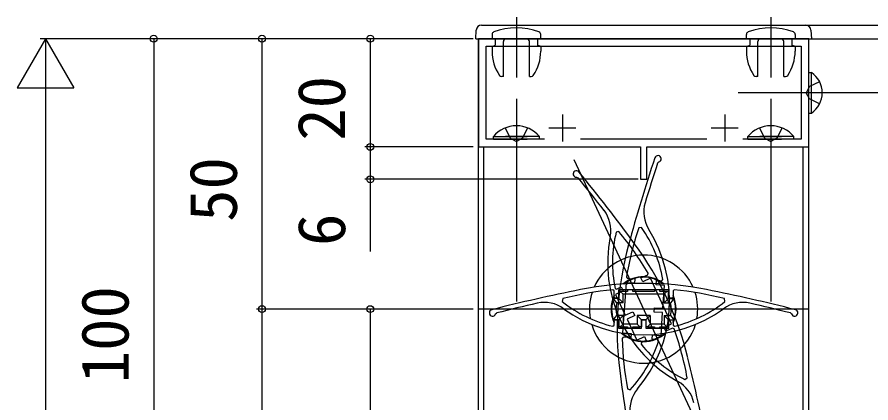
# Model space of a CAD drawing. Units: millimetres, scale not verified. Extents: x -525 to 525, y -783 to 778.
# Drawn here: x -293.7 to -136, y 357.9 to 429.2 of the extents above; entities that cross this region are included whole.
import ezdxf
from ezdxf.enums import TextEntityAlignment as Align

# ---------------------------------------------------------------- set-up
doc = ezdxf.new("R2010")
doc.units = ezdxf.units.MM
doc.header["$LTSCALE"] = 4
for name, color, linetype in [('0-2_YKK_11', 7, 'Continuous'), ('0-4_YKK_12', 2, 'Continuous'), ('0-5_YKK_13', 4, 'Continuous'), ('0-6_YKK_D', 6, 'Continuous')]:
    doc.layers.add(name, color=color, linetype=linetype)
doc.styles.add('ＭＳ ゴシック', font='')
doc.styles.get('ＭＳ ゴシック').set_extended_font_data('MS Gothic')

msp = doc.modelspace()

# ---------------------------------------------------------------- linework, layer by layer
at = {"layer": '0-2_YKK_11'}
for p, q in [((-192.998, 411.202), (-192.998, 406.202)), ((-162.998, 411.202), (-162.998, 406.202)), ((-195.498, 408.702), (-190.498, 408.702)), ((-165.498, 408.702), (-160.498, 408.702)), ((-166.334, 406.602), (-189.662, 406.602)), ((-175.399, 402.212), (-175.194, 402.407)), ((-190.365, 399.595), (-190.104, 399.487)), ((-178.357, 390.294), (-178.889, 390.22)), ((-182.549, 389.542), (-183.071, 389.421)), ((-192.917, 377.138), (-193.028, 376.613)), ((-162.968, 376.613), (-163.079, 377.138)), ((-205.332, 374.303), (-205.123, 374.494)), ((-150.873, 374.494), (-150.664, 374.303)), ((-170.367, 362.177), (-169.939, 362.499)), ((-180.97, 360.455), (-180.454, 360.307))]:
    msp.add_line(p, q, dxfattribs=at)
msp.add_lwpolyline([(-147.498, 425.202), (-208.498, 425.202), (-208.498, 405.202), (-178.598, 405.202), (-178.598, 399.202), (-177.398, 399.202), (-177.398, 405.202), (-147.498, 405.202)], close=True, dxfattribs=at)
for points in [[(-196.334, 406.602), (-207.098, 406.602), (-207.098, 423.802), (-148.898, 423.802), (-148.898, 406.602), (-159.662, 406.602)], [(-172.816, 372.488), (-176.746, 380.917), (-178.151, 380.262), (-178.489, 380.987), (-177.24, 381.569), (-177.152, 381.852)], [(-181.171, 381.107), (-180.988, 380.875), (-179.613, 380.778), (-179.669, 379.98), (-181.215, 380.089)], [(-175.236, 369.298), (-175.413, 369.558), (-176.383, 369.626), (-176.327, 370.424), (-174.781, 370.316), (-174.485, 374.556), (-176.031, 374.664), (-175.975, 375.462), (-174.429, 375.354), (-174.132, 379.593), (-175.679, 379.701), (-175.623, 380.499), (-174.653, 380.432), (-174.441, 380.665)], [(-173.348, 378.752), (-182.648, 378.752), (-182.648, 377.202), (-183.448, 377.202), (-183.448, 378.581), (-183.667, 378.78)], [(-183.276, 379.027), (-182.995, 378.885), (-182.114, 379.296), (-181.776, 378.571), (-183.181, 377.916), (-181.385, 374.064), (-179.98, 374.72), (-179.642, 373.994), (-181.046, 373.339), (-179.25, 369.488), (-177.846, 370.143), (-177.507, 369.418), (-178.389, 369.007), (-178.461, 368.7)], [(-181.215, 380.089), (-181.864, 370.811), (-180.318, 370.703), (-180.373, 369.905), (-181.748, 370.001), (-181.962, 369.796)], [(-172.329, 378.78), (-172.548, 378.581), (-172.548, 377.202), (-173.348, 377.202), (-173.348, 378.752)], [(-183.695, 372.035), (-183.448, 372.23), (-183.448, 373.202), (-182.648, 373.202), (-182.648, 371.652), (-178.398, 371.652), (-178.398, 373.202), (-177.598, 373.202), (-177.598, 371.652), (-173.348, 371.652), (-173.348, 373.202), (-172.548, 373.202), (-172.548, 372.23), (-172.301, 372.035)], [(-172.36, 371.576), (-172.633, 371.691), (-173.882, 371.108), (-174.22, 371.833), (-172.816, 372.488)]]:
    msp.add_lwpolyline(points, dxfattribs=at)
for centre, radius, start, end in [((108.721, 308.431), 299.997, 161.58998, 164.80192), ((-175.354, 402.985), 0.6, 285.41072, 161.59011), ((-190.424, 400.192), 0.6, 39.40997, 275.58936), ((108.722, 308.431), 299.199, 161.73332, 163.20651), ((-421.746, 210.114), 299.199, 37.7935, 39.26668), ((-421.745, 210.115), 299.997, 36.19807, 39.41002), ((-171.972, 393.143), 6, 163.2065, 212.2192), ((-190.053, 389.792), 6, 348.78079, 37.79349), ((-122.883, 371.348), 59.1, 161.37835, 170.49543), ((-198.199, 376.615), 25, 319.78079, 32.21921), ((-198.199, 376.615), 24.1, 9.67425, 34.58411), ((-159.645, 383.76), 25, 168.78079, 241.21921), ((-159.645, 383.76), 24.1, 166.41589, 191.32575), ((-228.072, 351.853), 59.1, 30.50458, 39.62166), ((-122.883, 371.348), 60, 164.80191, 187.19809), ((-228.072, 351.853), 60, 13.80191, 36.19809), ((-131.39, 84.524), 299.997, 101.19807, 104.41002), ((-177.998, 319.952), 59.1, 95.50458, 104.62166), ((-177.998, 319.952), 60, 78.80191, 101.19809), ((-177.998, 319.952), 59.1, 75.37835, 84.49543), ((-224.606, 84.524), 299.997, 75.58998, 78.80192), ((-131.39, 84.523), 299.199, 102.7935, 104.26668), ((-196.315, 370.443), 6, 53.78079, 102.79349), ((-177.998, 395.452), 24.1, 231.41589, 256.32575), ((-177.998, 395.452), 24.1, 283.67425, 308.58411), ((-159.681, 370.443), 6, 77.2065, 126.2192), ((-224.606, 84.523), 299.199, 75.73332, 77.20651), ((-205.898, 374.502), 0.6, 104.40997, 340.58936), ((-177.998, 395.452), 25, 233.78079, 306.21921), ((-150.098, 374.502), 0.6, 199.41072, 75.59011), ((-228.072, 351.853), 59.1, 10.37835, 19.49543), ((-122.883, 371.348), 59.1, 181.50458, 190.62166), ((-198.199, 376.615), 24.1, 317.41589, 342.32575), ((-159.645, 383.76), 24.1, 218.67425, 243.58411), ((-461.139, 294.597), 299.997, 10.58998, 13.80192), ((115.223, 401.42), 299.997, 187.19807, 190.41002), ((-174.571, 356.59), 6, 12.2065, 61.2192), ((-174.528, 356.598), 6, 139.78079, 188.79349)]:
    msp.add_arc(centre, radius, start, end, dxfattribs=at)
at = {"layer": '0-4_YKK_12'}
for p, q in [((-208.498, 247.202), (-208.498, 425.202)), ((-147.498, 247.202), (-147.498, 425.202)), ((-207.498, 247.202), (-207.498, 405.202)), ((-148.498, 247.202), (-148.498, 405.202)), ((-190.888, 402.845), (-165.108, 347.56)), ((-147.498, 375.202), (-208.498, 375.202))]:
    msp.add_line(p, q, dxfattribs=at)
at = {"layer": '0-5_YKK_13'}
for p, q in [((-201.498, 429.202), (-201.498, 418.007)), ((-154.498, 429.202), (-154.498, 418.007)), ((-207.918, 427.702), (-98.078, 427.702)), ((-208.998, 425.202), (-208.917, 426.755)), ((-205.998, 425.984), (-205.998, 425.202)), ((-196.998, 425.202), (-196.998, 425.984)), ((-158.998, 425.202), (-158.998, 425.984)), ((-149.998, 425.984), (-149.998, 425.202)), ((-147.079, 426.755), (-146.998, 425.202)), ((-208.998, 425.202), (-97.38, 425.202)), ((-205.398, 425.202), (-205.998, 425.202)), ((-205.398, 425.202), (-205.398, 424.002)), ((-203.898, 423.802), (-203.898, 424.702)), ((-199.598, 425.202), (-203.398, 425.202)), ((-199.098, 423.802), (-199.098, 424.702)), ((-196.998, 425.202), (-197.598, 425.202)), ((-197.598, 425.202), (-197.598, 424.002)), ((-158.998, 425.202), (-158.398, 425.202)), ((-158.398, 425.202), (-158.398, 424.002)), ((-156.898, 423.802), (-156.898, 424.702)), ((-156.398, 425.202), (-152.598, 425.202)), ((-152.098, 423.802), (-152.098, 424.702)), ((-150.598, 425.202), (-150.598, 424.002)), ((-150.598, 425.202), (-149.998, 425.202)), ((-205.998, 423.702), (-205.798, 423.802)), ((-205.998, 423.702), (-205.998, 422.902)), ((-205.798, 423.802), (-205.398, 424.002)), ((-203.898, 418.202), (-203.898, 423.802)), ((-199.098, 418.202), (-199.098, 423.802)), ((-197.198, 423.802), (-197.598, 424.002)), ((-196.998, 423.702), (-197.198, 423.802)), ((-196.998, 423.702), (-196.998, 422.902)), ((-158.998, 423.702), (-158.798, 423.802)), ((-158.998, 423.702), (-158.998, 422.902)), ((-158.798, 423.802), (-158.398, 424.002)), ((-156.898, 418.202), (-156.898, 423.802)), ((-152.098, 418.202), (-152.098, 423.802)), ((-150.198, 423.802), (-150.598, 424.002)), ((-149.998, 423.702), (-150.198, 423.802)), ((-149.998, 423.702), (-149.998, 422.902)), ((-203.898, 418.202), (-204.212, 418.202)), ((-199.098, 418.202), (-198.784, 418.202)), ((-156.898, 418.202), (-157.212, 418.202)), ((-152.098, 418.202), (-151.784, 418.202)), ((-147.498, 418.952), (-146.989, 418.952)), ((-147.498, 411.452), (-147.498, 418.952)), ((-146.989, 411.452), (-146.989, 418.952)), ((-139.998, 415.202), (-160.498, 415.202)), ((-105.574, 415.202), (-144.498, 415.202)), ((-201.498, 414.102), (-201.498, 376.602)), ((-154.498, 414.102), (-154.498, 376.602)), ((-147.498, 411.452), (-146.989, 411.452)), ((-205.748, 407.111), (-199.498, 407.111)), ((-205.748, 406.602), (-205.748, 407.111)), ((-197.248, 407.111), (-203.498, 407.111)), ((-197.248, 406.602), (-197.248, 407.111)), ((-158.748, 407.111), (-152.498, 407.111)), ((-158.748, 406.602), (-158.748, 407.111)), ((-150.248, 407.111), (-156.498, 407.111)), ((-150.248, 406.602), (-150.248, 407.111)), ((-205.748, 406.602), (-199.498, 406.602)), ((-197.248, 406.602), (-203.498, 406.602)), ((-158.748, 406.602), (-152.498, 406.602)), ((-150.248, 406.602), (-156.498, 406.602)), ((-182.598, 377.152), (-183.567, 377.152)), ((-182.298, 378.452), (-182.598, 378.452)), ((-182.598, 377.152), (-182.598, 378.452)), ((-181.798, 376.352), (-182.598, 377.152)), ((-181.798, 377.952), (-182.298, 378.452)), ((-181.798, 376.352), (-181.798, 377.952)), ((-173.698, 378.452), (-174.998, 378.452)), ((-173.398, 377.152), (-172.43, 377.152)), ((-181.798, 376.352), (-182.967, 376.352)), ((-174.198, 376.352), (-173.029, 376.352)), ((-181.798, 374.052), (-182.967, 374.052)), ((-182.598, 373.252), (-181.798, 374.052)), ((-181.798, 374.052), (-181.798, 372.452)), ((-179.198, 374.052), (-179.198, 372.452)), ((-176.798, 374.052), (-179.198, 374.052)), ((-179.198, 374.052), (-178.398, 373.252)), ((-176.798, 374.052), (-177.598, 373.252)), ((-176.798, 374.052), (-176.798, 372.452)), ((-174.198, 374.052), (-174.198, 372.452)), ((-174.198, 374.052), (-173.029, 374.052)), ((-173.398, 373.252), (-174.198, 374.052)), ((-182.598, 373.252), (-183.567, 373.252)), ((-182.598, 373.252), (-182.598, 371.952)), ((-179.198, 372.452), (-181.798, 372.452)), ((-178.698, 371.952), (-179.198, 372.452)), ((-178.398, 373.252), (-178.398, 371.952)), ((-177.598, 373.252), (-178.398, 373.252)), ((-177.598, 373.252), (-177.598, 371.952)), ((-176.798, 372.452), (-177.298, 371.952)), ((-174.198, 372.452), (-176.798, 372.452)), ((-173.398, 373.252), (-173.398, 371.952)), ((-173.398, 373.252), (-172.43, 373.252)), ((-182.298, 371.952), (-182.598, 371.952)), ((-179.998, 371.652), (-180.998, 371.652)), ((-178.398, 371.952), (-178.698, 371.952)), ((-177.298, 371.952), (-177.598, 371.952)), ((-174.998, 371.652), (-175.998, 371.652)), ((-173.398, 371.952), (-173.698, 371.952))]:
    msp.add_line(p, q, dxfattribs=at)
for points in [[(-145.489, 417.252), (-147.344, 416.347), (-147.953, 415.202)], [(-145.489, 413.152), (-147.344, 414.057), (-147.953, 415.202)], [(-203.573, 408.698), (-202.643, 406.792), (-201.498, 406.183)], [(-199.423, 408.698), (-200.353, 406.792), (-201.498, 406.183)], [(-156.573, 408.698), (-155.643, 406.792), (-154.498, 406.183)], [(-152.423, 408.698), (-153.353, 406.792), (-154.498, 406.183)], [(-174.998, 378.452), (-174.998, 378.752), (-175.998, 378.752), (-175.998, 378.452), (-179.998, 378.452), (-179.998, 378.752), (-180.998, 378.752), (-180.998, 378.452), (-182.298, 378.452)], [(-182.967, 376.352), (-183.275, 376.752), (-183.567, 377.152)], [(-174.198, 376.352), (-174.198, 377.952), (-181.798, 377.952)], [(-173.398, 378.452), (-173.698, 378.452), (-174.198, 377.952)], [(-174.198, 376.352), (-173.398, 377.152), (-173.398, 378.452)], [(-172.43, 377.152), (-172.721, 376.752), (-173.029, 376.352)], [(-183.567, 373.252), (-183.275, 373.652), (-182.967, 374.052)], [(-173.029, 374.052), (-172.721, 373.652), (-172.43, 373.252)], [(-181.798, 372.452), (-182.298, 371.952), (-180.998, 371.952), (-180.998, 371.652)], [(-174.998, 371.652), (-174.998, 371.952), (-173.698, 371.952), (-174.198, 372.452)], [(-179.998, 371.652), (-179.998, 371.952), (-178.698, 371.952)], [(-177.298, 371.952), (-175.998, 371.952), (-175.998, 371.652)]]:
    msp.add_lwpolyline(points, dxfattribs=at)
for centre, radius, start, end in [((-207.918, 426.702), 1, 90, 177), ((-148.078, 426.702), 1, 3, 90), ((-205.498, 425.984), 0.5, 110.35441, 180), ((-201.498, 415.202), 12, 69.64559, 110.35441), ((-197.498, 425.984), 0.5, 0, 69.64559), ((-158.498, 425.984), 0.5, 110.35441, 180), ((-154.498, 415.202), 12, 69.64559, 110.35441), ((-150.498, 425.984), 0.5, 0, 69.64559), ((-203.398, 424.702), 0.5, 90, 180), ((-199.598, 424.702), 0.5, 0, 90), ((-156.398, 424.702), 0.5, 90, 180), ((-152.598, 424.702), 0.5, 0, 90), ((-197.998, 422.902), 8, 180, 214.0558), ((-204.998, 422.902), 8, 325.9442, 0), ((-150.998, 422.902), 8, 180, 214.0558), ((-157.998, 422.902), 8, 325.9442, 0), ((-204.212, 418.702), 0.5, 214.0558, 270), ((-198.784, 418.702), 0.5, 270, 325.9442), ((-157.212, 418.702), 0.5, 214.0558, 270), ((-151.784, 418.702), 0.5, 270, 325.9442), ((-149.525, 415.202), 4.527, 304.06671, 55.93329), ((-201.498, 403.571), 5.531, 39.79413, 140.20587), ((-154.498, 403.571), 5.531, 39.79413, 140.20587), ((-177.998, 375.202), 10, 23.88617, 156.11383), ((-177.998, 375.202), 6, 50.47968, 129.52032), ((-177.998, 375.202), 5.9, 51.84096, 128.15904), ((-177.998, 375.202), 10, 162.0663, 190.06034), ((-177.998, 375.202), 6, 155.27604, 204.72396), ((-177.998, 375.202), 5.9, 160.70036, 199.29964), ((-177.998, 375.202), 5.9, 157.47744, 160.70036), ((-177.998, 375.202), 6, 335.27604, 24.72396), ((-177.998, 375.202), 5.9, 19.29964, 22.52256), ((-177.998, 375.202), 5.9, 340.70036, 19.29964), ((-177.998, 375.202), 10, 349.93966, 17.9337), ((-177.998, 375.202), 5.1, 166.96829, 193.03171), ((-177.998, 375.202), 5.1, 346.96829, 13.03171), ((-177.998, 375.202), 10, 196.48691, 343.51309), ((-177.998, 375.202), 5.9, 199.29964, 202.52256), ((-177.998, 375.202), 5.9, 337.47744, 340.70036), ((-177.998, 375.202), 6, 227.42296, 312.57704), ((-177.998, 375.202), 5.9, 228.92318, 311.07682)]:
    msp.add_arc(centre, radius, start, end, dxfattribs=at)
at = {"layer": '0-6_YKK_D'}
for p, q in [((-288.498, 425.202), (-293.748, 416.109)), ((-209.498, 425.202), (-289.498, 425.202)), ((-288.498, 425.202), (-283.248, 416.109)), ((-288.498, 425.202), (-288.498, 407.016)), ((-209.498, 425.202), (-269.498, 425.202)), ((-268.498, 425.202), (-268.498, 325.202)), ((-209.498, 425.202), (-249.498, 425.202)), ((-248.498, 425.202), (-248.498, 375.202)), ((-209.498, 425.202), (-229.498, 425.202)), ((-228.498, 425.202), (-228.498, 405.202)), ((-293.748, 416.109), (-283.248, 416.109)), ((-288.498, 414.702), (-288.498, -64.298)), ((-209.498, 405.202), (-229.498, 405.202)), ((-209.498, 405.202), (-229.498, 405.202)), ((-178.998, 399.202), (-229.498, 399.202)), ((-209.498, 375.202), (-249.498, 375.202)), ((-209.498, 375.202), (-249.498, 375.202)), ((-248.498, 375.202), (-248.498, -24.798)), ((-209.498, 375.202), (-229.498, 375.202)), ((-228.498, 375.202), (-228.498, 325.202))]:
    msp.add_line(p, q, dxfattribs=at)
msp.add_lwpolyline([(-228.498, 405.202), (-228.498, 399.202), (-228.498, 385.834)], dxfattribs=at)
for centre in [(-268.498, 425.202), (-248.498, 425.202), (-228.498, 425.202), (-228.498, 405.202), (-228.498, 405.202), (-228.498, 399.202), (-248.498, 375.202), (-248.498, 375.202), (-228.498, 375.202)]:
    msp.add_circle(centre, 0.637, dxfattribs=at)

# ---------------------------------------------------------------- texts
at = {"layer": '0-6_YKK_D', "style": 'ＭＳ ゴシック'}
for s, p in [('20', (-230.498, 406.339)), ('50', (-250.498, 391.339)), ('6', (-230.498, 386.88)), ('100', (-270.498, 361.498))]:
    msp.add_text(s, height=8.798, rotation=90, dxfattribs=at).set_placement(p, align=Align.BOTTOM_LEFT)

doc.saveas('drawing.dxf')
